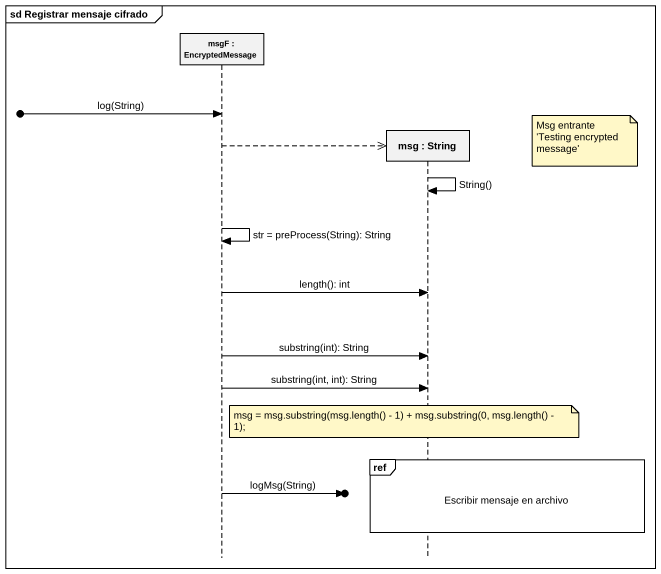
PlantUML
@startuml
mainframe sd Registrar mensaje cifrado
hide footbox
participant "msgF : EncryptedMessage" as msgF
participant "msg : String" as msg

[o-> msgF : log(String)
note right of msg : Msg entrante 'Testing encrypted message'
msgF -->> msg **
msg -> msg : String()
msgF -> msgF : str = preProcess(String): String
msgF -> msg : length(): int
msgF -> msg : substring(int): String
msgF -> msg : substring(int, int): String
note over msg : msg = msg.substring(msg.length() - 1) + msg.substring(0, msg.length() - 1);
ref over msg : Escribir mensaje en archivo
msgF ->o] : logMsg(String)
@enduml
